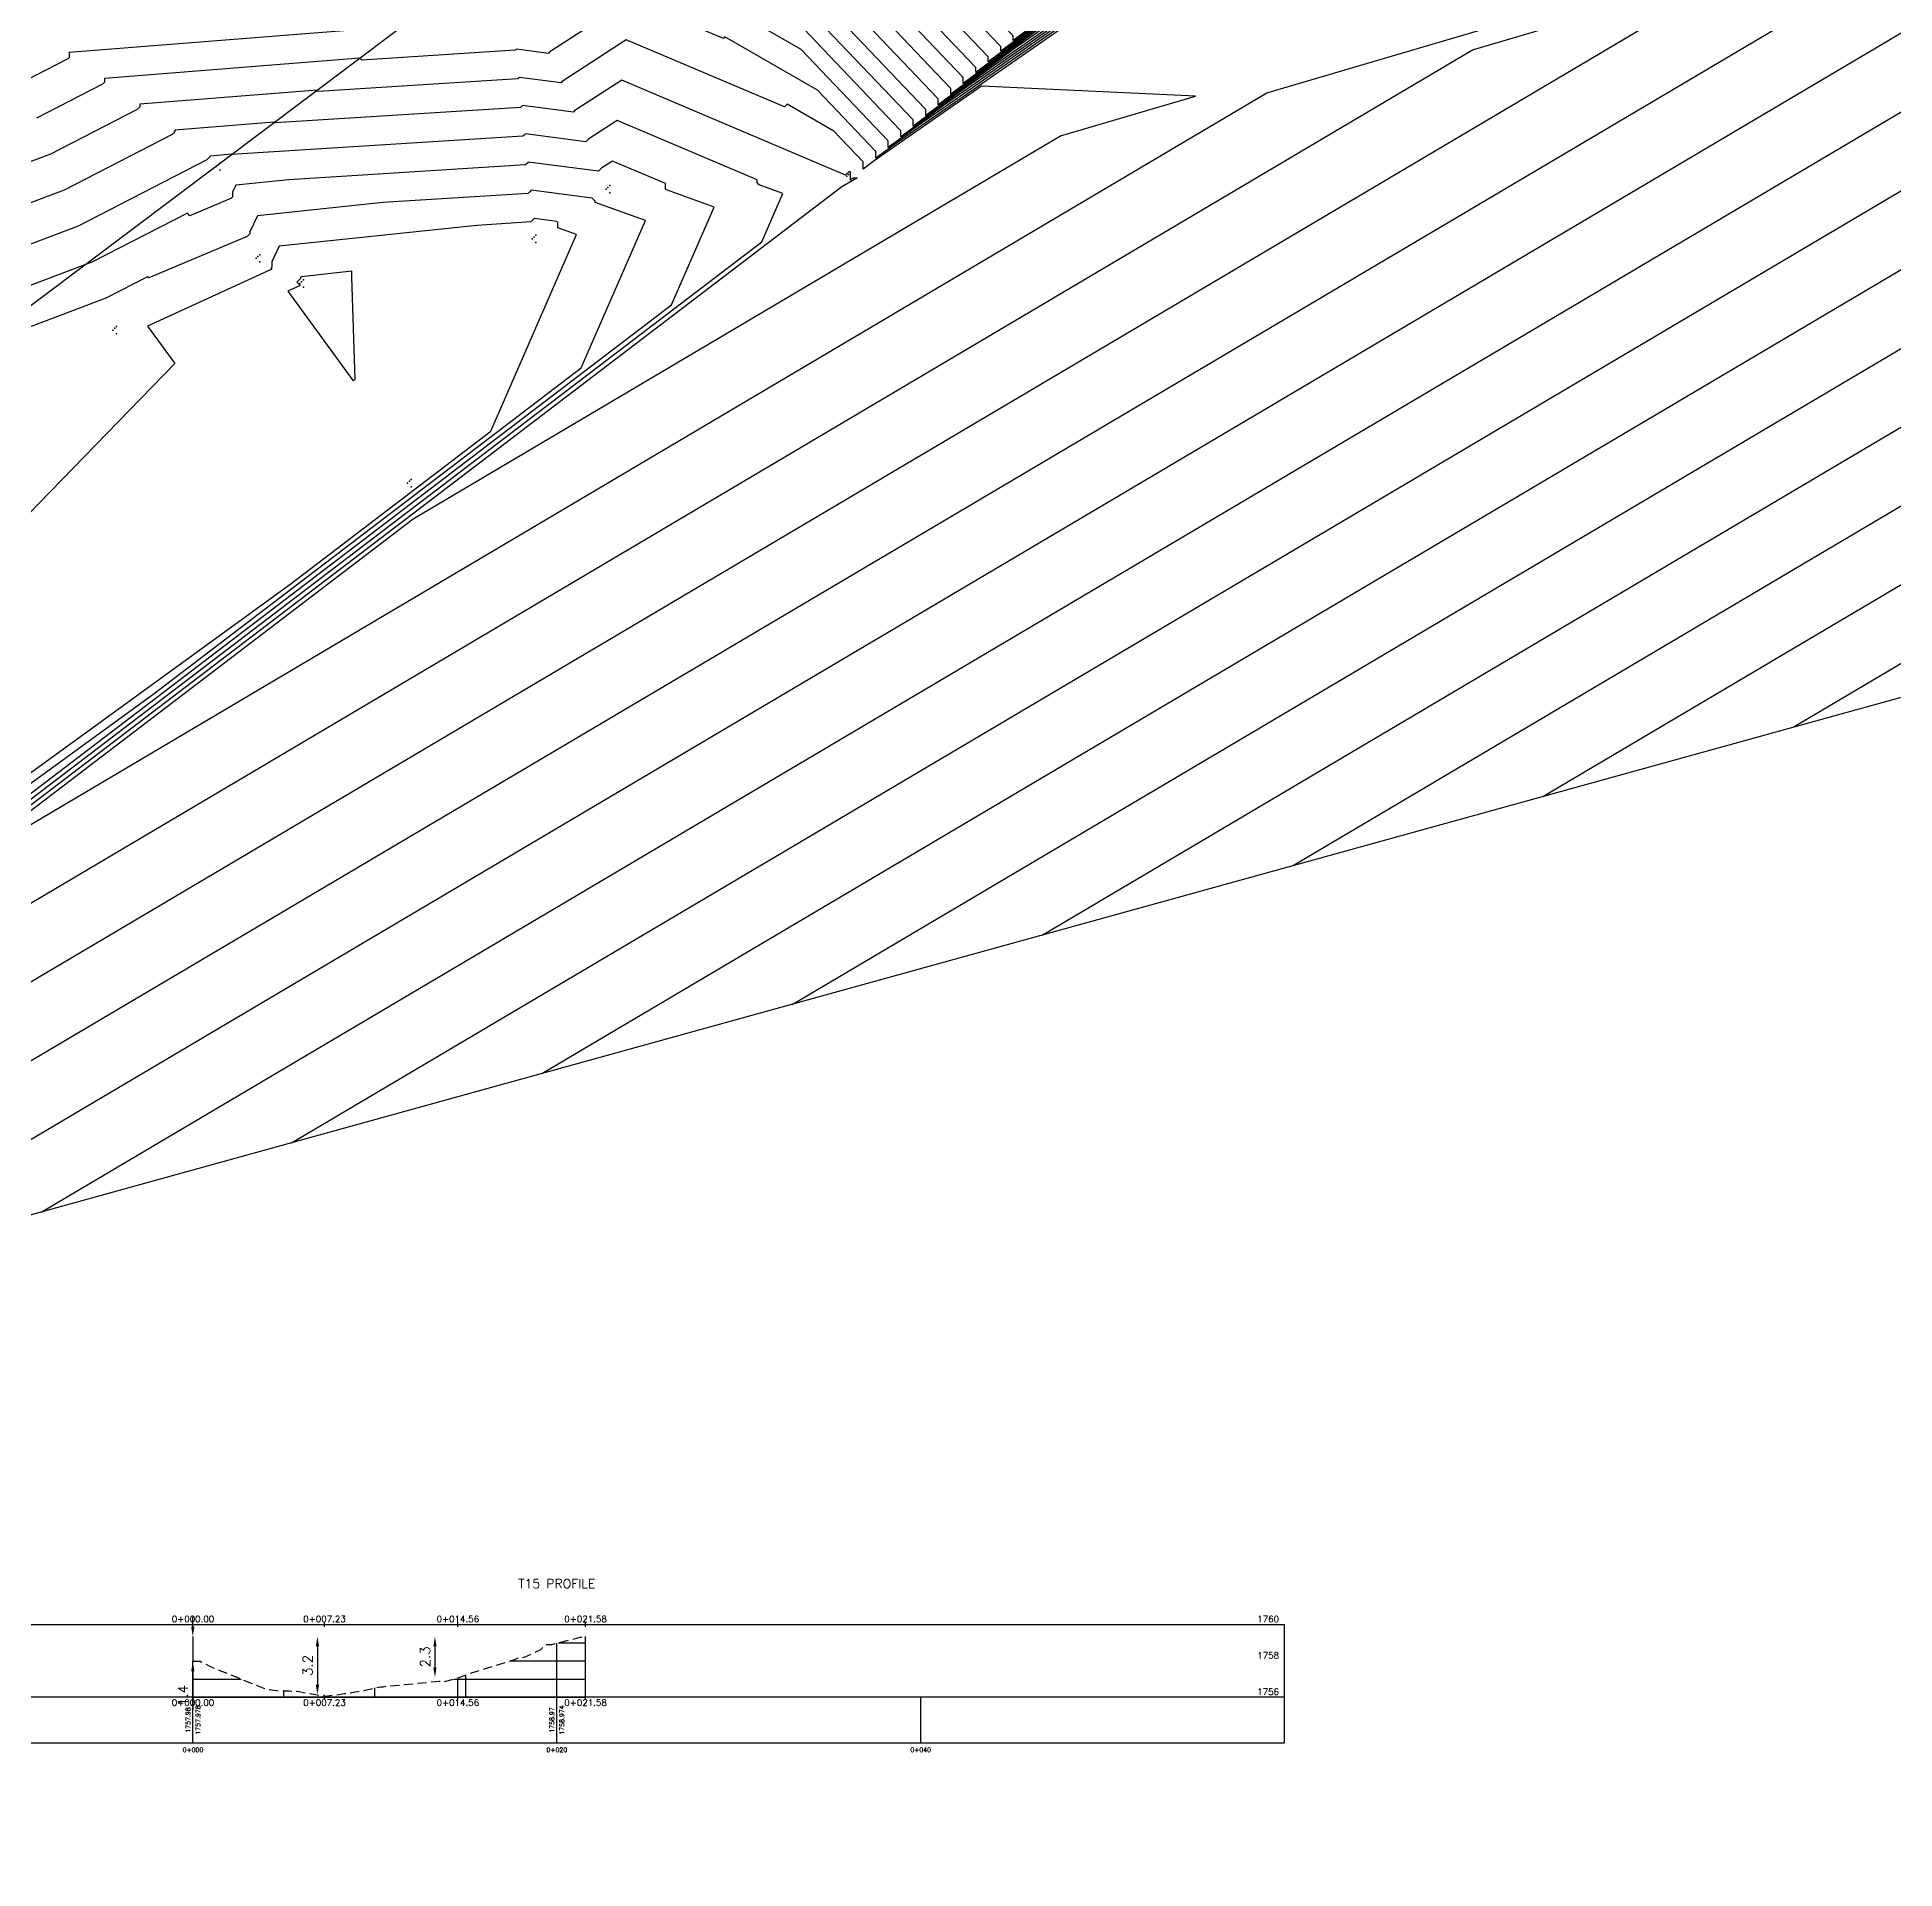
# Model space of a CAD drawing. Header units: metres. Extents: x 419582 to 423558, y 4805372 to 4807539.
# Drawn here: x 422769.2 to 422871.3, y 4807142.1 to 4807242.9 of the extents above; entities that cross this region are included whole.
import ezdxf

# ---------------------------------------------------------------- set-up
doc = ezdxf.new("R2010")
doc.units = ezdxf.units.M
doc.linetypes.add('DASHED', pattern=[0.75, 0.5, -0.25])
for name, color, linetype in [('C-ROAD-PROF', 1, 'DASHED'), ('C-ROAD-PROF-GRID-GEOM', 5, 'Continuous'), ('C-ROAD-PROF-GRID-MAJR', 8, 'Continuous'), ('C-ROAD-PROF-GRID-MINR', 8, 'Continuous'), ('C-ROAD-PROF-TEXT', 11, 'Continuous'), ('C-ROAD-PROF-TICK', 7, 'Continuous'), ('C-ROAD-PROF-TITL', 11, 'Continuous'), ('C-ROAD-PROF-TTLB', 5, 'Continuous'), ('C-TINN', 4, 'Continuous'), ('C-TINN-BNDY', 110, 'Continuous'), ('C-TOPO-MAJR', 9, 'Continuous'), ('C-TOPO-MINR', 8, 'Continuous')]:
    doc.layers.add(name, color=color, linetype=linetype)
doc.styles.get("Standard").update_dxf_attribs({"font": 'simplex.shx'})
doc.dimstyles.new('TFO75', dxfattribs={"dimscale": 3, "dimtxt": 0.18, "dimasz": 0.18, "dimexe": 0.18, "dimexo": 0.0625, "dimgap": 0.09, "dimtad": 1, "dimdec": 1, "dimzin": 0, "dimdsep": 46, "dimtxsty": 'Standard', "dimcen": 0.09, "dimse1": 1, "dimse2": 1, "dimclrd": 3, "dimclre": 3, "dimclrt": 1, "dimadec": 4, "dimazin": 0, "dimtfac": 1, "dimtdec": 1, "dimtmove": 0, "dimatfit": 3, "dimfxl": 1, "dimtolj": 1, "dimtzin": 0, "dimarcsym": 0})

# ---------------------------------------------------------------- blocks, each defined once
blk = doc.blocks.new('*D29')
at = {"color": 3, "lineweight": -2, "transparency": 16777216}
blk.add_line((422791.09, 4807154.38), (422791.09, 4807153.21), dxfattribs=at)
at = {"color": 3, "transparency": 16777216}
for points in [[(422791, 4807154.38), (422791.18, 4807154.38), (422791.09, 4807154.92)], [(422791, 4807153.21), (422791.18, 4807153.21), (422791.09, 4807152.67)]]:
    blk.add_solid(points, dxfattribs=at)
at = {"layer": 'Defpoints', "color": 0, "transparency": 16777216}
for p in [(422798.19, 4807154.92), (422791.09, 4807152.67), (422791.39, 4807152.67)]:
    blk.add_point(p, dxfattribs=at)
at = {"color": 1, "transparency": 16777216, "insert": (422790.55, 4807153.8), "char_height": 0.54, "attachment_point": 5, "rotation": 90}
blk.add_mtext('\\A1;2.3', dxfattribs=at)
blk = doc.blocks.new('*D30')
at = {"color": 3, "lineweight": -2, "transparency": 16777216}
blk.add_line((422784.63, 4807154.38), (422784.63, 4807152.27), dxfattribs=at)
at = {"color": 3, "transparency": 16777216}
for points in [[(422784.54, 4807154.38), (422784.72, 4807154.38), (422784.63, 4807154.92)], [(422784.54, 4807152.27), (422784.72, 4807152.27), (422784.63, 4807151.73)]]:
    blk.add_solid(points, dxfattribs=at)
at = {"layer": 'Defpoints', "color": 0, "transparency": 16777216}
for p in [(422798.19, 4807154.92), (422784.59, 4807151.73), (422784.63, 4807151.73)]:
    blk.add_point(p, dxfattribs=at)
at = {"color": 1, "transparency": 16777216, "insert": (422784.09, 4807153.33), "char_height": 0.54, "attachment_point": 5, "rotation": 90}
blk.add_mtext('\\A1;3.2', dxfattribs=at)
blk = doc.blocks.new('*D31')
at = {"color": 3, "lineweight": -2, "transparency": 16777216}
for p, q in [((422777.78, 4807155.46), (422777.78, 4807156)), ((422777.78, 4807154.92), (422777.78, 4807153.55)), ((422777.78, 4807153.01), (422777.78, 4807150.88))]:
    blk.add_line(p, q, dxfattribs=at)
at = {"color": 3, "transparency": 16777216}
for points in [[(422777.69, 4807155.46), (422777.87, 4807155.46), (422777.78, 4807154.92)], [(422777.69, 4807153.01), (422777.87, 4807153.01), (422777.78, 4807153.55)]]:
    blk.add_solid(points, dxfattribs=at)
at = {"layer": 'Defpoints', "color": 0, "transparency": 16777216}
for p in [(422798.19, 4807154.92), (422777.78, 4807153.55), (422777.79, 4807153.55)]:
    blk.add_point(p, dxfattribs=at)
at = {"color": 1, "transparency": 16777216, "insert": (422777.24, 4807151.67), "char_height": 0.54, "attachment_point": 5, "rotation": 90}
blk.add_mtext('\\A1;1.4', dxfattribs=at)

msp = doc.modelspace()

# ---------------------------------------------------------------- linework, layer by layer
at = {"color": 31, "lineweight": 30, "true_color": 0xffbd7a, "elevation": 1718.01}
msp.add_lwpolyline([(423449.83, 4807399.59), (423130.59, 4807500.11), (421950.92, 4806613), (421795.04, 4806430.99), (421305.02, 4806147.04), (421305.02, 4806147.04), (420630.08, 4805770.97), (419765.16, 4805549.54), (419617.36, 4805580.09)], dxfattribs=at)
at = {"layer": 'C-ROAD-PROF', "color": 1, "linetype": 'DASHED', "lineweight": -3, "flags": 128}
msp.add_lwpolyline([(422777.79, 4807153.56), (422777.96, 4807153.56), (422778.19, 4807153.56), (422778.87, 4807153.21), (422779.01, 4807153.16), (422781.73, 4807152.06), (422781.88, 4807152.02), (422781.99, 4807152.01), (422782.38, 4807151.95), (422782.51, 4807151.94), (422782.54, 4807151.94), (422782.67, 4807151.95), (422782.77, 4807151.94), (422782.8, 4807151.94), (422783.08, 4807151.93), (422783.21, 4807151.92), (422783.48, 4807151.92), (422783.63, 4807151.89), (422785.02, 4807151.64), (422785.06, 4807151.64), (422785.7, 4807151.72), (422786.11, 4807151.78), (422786.18, 4807151.78), (422786.23, 4807151.78), (422786.39, 4807151.82), (422787.18, 4807151.96), (422788.08, 4807152.15), (422788.18, 4807152.15), (422788.27, 4807152.15), (422788.39, 4807152.19), (422788.4, 4807152.19), (422788.5, 4807152.19), (422791.33, 4807152.47), (422791.36, 4807152.47), (422791.38, 4807152.47), (422791.59, 4807152.43), (422792.18, 4807152.6), (422792.35, 4807152.64), (422792.37, 4807152.65), (422792.84, 4807152.83), (422795.48, 4807153.66), (422795.66, 4807153.75), (422795.68, 4807153.75), (422795.71, 4807153.75), (422795.86, 4807153.75), (422796.05, 4807153.8), (422796.91, 4807154.2), (422797.2, 4807154.48), (422797.23, 4807154.48), (422797.52, 4807154.49), (422798.88, 4807154.83), (422799.08, 4807154.88), (422799.16, 4807154.88), (422799.37, 4807154.92)], dxfattribs=at)
at = {"layer": 'C-ROAD-PROF-GRID-GEOM', "color": 5, "linetype": 'Continuous', "lineweight": -3}
for p, q in [((422799.37, 4807151.58), (422799.37, 4807154.92)), ((422777.79, 4807151.58), (422777.79, 4807153.56)), ((422792.35, 4807151.58), (422792.35, 4807152.64)), ((422785.02, 4807151.58), (422785.02, 4807151.64))]:
    msp.add_line(p, q, dxfattribs=at)
at = {"layer": 'C-ROAD-PROF-GRID-MAJR', "color": 8, "linetype": 'Continuous', "lineweight": -3}
for p, q in [((422797.79, 4807151.58), (422797.79, 4807154.56)), ((422777.79, 4807151.58), (422777.79, 4807153.56)), ((422795.23, 4807153.58), (422799.37, 4807153.58)), ((422777.79, 4807151.58), (422799.37, 4807151.58))]:
    msp.add_line(p, q, dxfattribs=at)
at = {"layer": 'C-ROAD-PROF-GRID-MINR', "color": 8, "linetype": 'Continuous', "lineweight": -3}
for p, q in [((422797.89, 4807154.58), (422799.37, 4807154.58)), ((422777.79, 4807152.58), (422780.44, 4807152.58)), ((422792.14, 4807152.58), (422799.37, 4807152.58)), ((422792.79, 4807151.58), (422792.79, 4807152.81)), ((422782.79, 4807151.58), (422782.79, 4807151.94)), ((422787.79, 4807151.58), (422787.79, 4807152.09))]:
    msp.add_line(p, q, dxfattribs=at)
at = {"layer": 'C-ROAD-PROF-TEXT', "color": 11, "linetype": 'Continuous', "lineweight": -3}
for p, q in [((422777.79, 4807155.46), (422777.79, 4807155.71)), ((422785.02, 4807155.46), (422785.02, 4807155.71)), ((422792.35, 4807155.46), (422792.35, 4807155.71)), ((422799.37, 4807155.46), (422799.37, 4807155.71)), ((422777.79, 4807151.46), (422777.79, 4807151.71)), ((422785.02, 4807151.46), (422785.02, 4807151.71)), ((422792.35, 4807151.46), (422792.35, 4807151.71)), ((422799.37, 4807151.46), (422799.37, 4807151.71))]:
    msp.add_line(p, q, dxfattribs=at)
at = {"layer": 'C-ROAD-PROF-TICK', "color": 7, "linetype": 'Continuous', "lineweight": -3}
for p, q in [((422777.79, 4807149.08), (422777.79, 4807151.58)), ((422797.79, 4807149.08), (422797.79, 4807151.58)), ((422817.79, 4807149.08), (422817.79, 4807151.58))]:
    msp.add_line(p, q, dxfattribs=at)
at = {"layer": 'C-ROAD-PROF-TTLB', "color": 5, "linetype": 'Continuous', "lineweight": -3}
for p in [(422757.79, 4807155.58), (422837.79, 4807151.58)]:
    msp.add_line(p, (422837.79, 4807155.58), dxfattribs=at)
msp.add_3dface([(422757.79, 4807149.08), (422837.79, 4807149.08), (422837.79, 4807151.58), (422757.79, 4807151.58)], dxfattribs=at)
at = {"layer": 'C-TINN', "color": 4, "linetype": 'Continuous', "lineweight": -3}
for p in [(422779.07, 4807235.74, 1759.27), (422779.17, 4807235.84, 1759.27), (422779.27, 4807235.94, 1759.27), (422779.27, 4807235.54, 1759.27), (422813.73, 4807235.21, 1758.02), (422813.83, 4807235.31, 1758.02), (422813.93, 4807235.41, 1758.02), (422813.93, 4807235.01, 1758.02), (422800.5, 4807234.5, 1760.61), (422800.6, 4807234.6, 1760.61), (422800.7, 4807234.7, 1760.61), (422800.7, 4807234.3, 1760.61), (422796.54, 4807231.87, 1762.59), (422796.64, 4807231.97, 1762.59), (422781.46, 4807230.9, 1761.57), (422796.44, 4807231.77, 1762.59), (422796.64, 4807231.57, 1762.59), (422781.26, 4807230.7, 1761.57), (422781.36, 4807230.8, 1761.57), (422781.46, 4807230.5, 1761.57), (422783.66, 4807229.31, 1763.11), (422783.76, 4807229.41, 1763.11), (422783.86, 4807229.51, 1763.11), (422783.86, 4807229.11, 1763.11), (422773.49, 4807226.85, 1761.78), (422773.59, 4807226.95, 1761.78), (422773.39, 4807226.75, 1761.78), (422773.59, 4807226.55, 1761.78), (422789.59, 4807218.34, 1762.88), (422789.69, 4807218.44, 1762.88), (422789.79, 4807218.54, 1762.88), (422789.79, 4807218.14, 1762.88)]:
    msp.add_point(p, dxfattribs=at)
at = {"layer": 'C-TINN-BNDY', "color": 110, "linetype": 'Continuous', "lineweight": -3, "flags": 128}
msp.add_lwpolyline([(423470.52, 4807372.34), (422724.87, 4807165.92), (422697.08, 4807146.67)], dxfattribs=at)
at = {"layer": 'C-TOPO-MAJR', "color": 9, "linetype": 'Continuous', "lineweight": -3, "flags": 128}
for points, elevation in [([(422851.99, 4807201.11), (422961.37, 4807265.85), (423056.12, 4807293.8), (422906.01, 4807300.89), (422830.66, 4807248.4), (422822.88, 4807242.68), (422822.88, 4807242.93), (422822.8, 4807243), (422810.72, 4807255.69), (422812.88, 4807260.82), (422812.88, 4807261.07), (422809.58, 4807262.57), (422809.48, 4807262.67), (422790.68, 4807267.28), (422790.68, 4807267.66), (422790.69, 4807267.67), (422790.69, 4807267.67), (422789.75, 4807267.96), (422775.16, 4807260.85), (422775.19, 4807260.89), (422775.23, 4807260.92), (422766.92, 4807255.78)], 1745), ([(422783.2, 4807182.07), (422904.75, 4807254.01)], 1750), ([(422824.23, 4807243.26), (422819.44, 4807239.73), (422819.44, 4807240.04), (422819.4, 4807240.09), (422806.73, 4807253.39)], 1750), ([(422835.29, 4807250.29), (422817.81, 4807238.12), (422816.01, 4807236.79), (422816.01, 4807237.15), (422815.99, 4807237.17), (422811.22, 4807242.18), (422803.62, 4807246.56)], 1755), ([(422742.78, 4807179.81), (422848.13, 4807242.16), (422870.11, 4807248.65)], 1755), ([(422789.32, 4807243.47), (422770.98, 4807242.01), (422770.98, 4807241.74), (422770.95, 4807241.71), (422770.91, 4807241.67), (422768.42, 4807240.39), (422766.62, 4807239.71), (422762.83, 4807239.08), (422762.71, 4807239.2), (422752.73, 4807238.94), (422752.71, 4807238.92), (422752.68, 4807238.9), (422747.6, 4807234.74), (422747.48, 4807234.85), (422739.95, 4807234.24), (422739.98, 4807234.27), (422740.02, 4807234.31), (422735.29, 4807231.38)], 1755), ([(422768.15, 4807200.73), (422804.1, 4807228.14), (422806.44, 4807233.52), (422803.82, 4807234.47), (422803.77, 4807234.51), (422803.77, 4807234.82), (422800.85, 4807236.05), (422800.26, 4807235.67), (422800.17, 4807235.58), (422800.08, 4807235.49), (422796.22, 4807235.99), (422796.15, 4807235.92), (422796.07, 4807235.84), (422783.05, 4807235.02), (422780.14, 4807234.72), (422779.97, 4807234.34), (422779.97, 4807234.07), (422779.93, 4807234.04), (422779.9, 4807234), (422777.62, 4807233.04), (422777.48, 4807233.18), (422772.23, 4807230.48), (422766.26, 4807228.24)], 1760)]:
    msp.add_lwpolyline(points, dxfattribs=dict(at, elevation=elevation))
at = {"layer": 'C-TOPO-MINR', "color": 8, "linetype": 'Continuous', "lineweight": -3, "flags": 128}
for points, elevation in [([(422865.75, 4807204.92), (422972.7, 4807268.22), (423074.72, 4807298.31), (422913.08, 4807305.94), (422831.94, 4807249.43), (422823.56, 4807243.26), (422823.56, 4807243.51), (422823.49, 4807243.59), (422811.92, 4807255.73), (422814.62, 4807262.12), (422814.62, 4807262.35), (422810.5, 4807264.21), (422810.38, 4807264.33), (422795.96, 4807267.87), (422795.96, 4807268.16), (422795.99, 4807268.19), (422796.01, 4807268.22), (422791.46, 4807269.62), (422777.78, 4807262.96), (422777.83, 4807263), (422777.87, 4807263.04), (422770.08, 4807258.22)], 1744), ([(422863.58, 4807270.53), (422822.95, 4807242.23), (422818.75, 4807239.14), (422818.75, 4807239.47), (422818.72, 4807239.5), (422807.63, 4807251.15)], 1751), ([(422856.51, 4807265.47), (422821.66, 4807241.2), (422818.07, 4807238.55), (422818.07, 4807238.89), (422818.03, 4807238.92), (422808.53, 4807248.9)], 1752), ([(422838.23, 4807197.3), (422950.05, 4807263.48)], 1746), ([(422824.47, 4807193.49), (422938.73, 4807261.11)], 1747), ([(422849.43, 4807260.41), (422820.38, 4807240.17), (422817.38, 4807237.97), (422817.38, 4807238.31), (422817.35, 4807238.34), (422809.42, 4807246.66)], 1753), ([(422810.72, 4807189.68), (422927.4, 4807258.74)], 1748), ([(422796.96, 4807185.88), (422916.08, 4807256.37)], 1749), ([(422825.52, 4807244.29), (422820.13, 4807240.32), (422820.13, 4807240.62), (422820.08, 4807240.67), (422805.92, 4807255.54)], 1749), ([(422826.8, 4807245.31), (422820.82, 4807240.91), (422820.82, 4807241.2), (422820.76, 4807241.25), (422807.12, 4807255.58)], 1748), ([(422828.09, 4807246.34), (422821.5, 4807241.5), (422821.5, 4807241.78), (422821.44, 4807241.84), (422808.32, 4807255.62)], 1747), ([(422829.37, 4807247.37), (422822.19, 4807242.09), (422822.19, 4807242.35), (422822.12, 4807242.42), (422809.52, 4807255.65)], 1746), ([(422842.36, 4807255.35), (422819.09, 4807239.14), (422816.69, 4807237.38), (422816.69, 4807237.73), (422816.67, 4807237.75), (422810.32, 4807244.42)], 1754), ([(422769.44, 4807178.26), (422893.43, 4807251.64)], 1751), ([(422755.69, 4807174.45), (422882.1, 4807249.27)], 1752), ([(422741.93, 4807170.64), (422870.78, 4807246.9)], 1753), ([(422828.22, 4807245.23), (422816.53, 4807237.09), (422815.32, 4807236.2), (422815.32, 4807236.58), (422815.31, 4807236.59), (422812.12, 4807239.94), (422807.03, 4807242.87), (422806.99, 4807242.82), (422806.95, 4807242.78), (422801.86, 4807244.94), (422797.41, 4807242.06), (422797.37, 4807242.02), (422797.33, 4807241.97), (422795.57, 4807242.2), (422795.54, 4807242.17), (422795.5, 4807242.14), (422787.07, 4807241.6), (422786.97, 4807241.7), (422772.92, 4807240.59), (422772.92, 4807240.38), (422772.87, 4807240.33), (422772.82, 4807240.28), (422769.19, 4807238.41)], 1756), ([(422728.17, 4807166.83), (422859.45, 4807244.53)], 1754), ([(422766.34, 4807198.09), (422836.81, 4807239.79), (422836.81, 4807239.79), (422851.51, 4807244.13)], 1756), ([(422745.61, 4807182.6), (422789.9, 4807216.37), (422825.48, 4807237.43), (422825.48, 4807237.43), (422832.9, 4807239.62), (422821.14, 4807240.17), (422815.24, 4807236.06), (422814.63, 4807235.61), (422814.63, 4807236), (422814.63, 4807236), (422813.01, 4807237.7), (422810.45, 4807239.17), (422810.38, 4807239.1), (422810.31, 4807239.03), (422801.61, 4807242.72), (422798.13, 4807240.46), (422798.07, 4807240.41), (422798.02, 4807240.35), (422795.73, 4807240.65), (422795.69, 4807240.61), (422795.65, 4807240.56), (422784.68, 4807239.87), (422784.61, 4807239.94), (422774.86, 4807239.17), (422774.86, 4807239.02), (422774.8, 4807238.96), (422774.73, 4807238.89), (422769.95, 4807236.42), (422766.48, 4807235.12)], 1757), ([(422753.12, 4807188.65), (422813.46, 4807234.64), (422814.16, 4807235.06), (422814.16, 4807235.06), (422814.3, 4807235.1), (422814.07, 4807235.11), (422813.96, 4807235.03), (422813.94, 4807235.02), (422813.94, 4807235.42), (422813.94, 4807235.42), (422813.91, 4807235.45), (422813.86, 4807235.48), (422813.76, 4807235.38), (422813.66, 4807235.28), (422801.36, 4807240.5), (422798.84, 4807238.87), (422798.77, 4807238.8), (422798.7, 4807238.73), (422795.9, 4807239.1), (422795.84, 4807239.04), (422795.79, 4807238.99), (422782.3, 4807238.14), (422782.26, 4807238.18), (422776.8, 4807237.74), (422776.8, 4807237.67), (422776.72, 4807237.59), (422776.64, 4807237.5), (422770.71, 4807234.44), (422766.4, 4807232.83)], 1758), ([(422760.64, 4807194.69), (422809.06, 4807231.61), (422810.22, 4807234.27), (422808.92, 4807234.74), (422808.8, 4807234.87), (422808.8, 4807235.02), (422801.11, 4807238.28), (422799.55, 4807237.27), (422799.47, 4807237.19), (422799.39, 4807237.11), (422796.06, 4807237.54), (422795.99, 4807237.48), (422795.93, 4807237.42), (422779.91, 4807236.41), (422779.91, 4807236.42), (422778.75, 4807236.32), (422778.75, 4807236.31), (422778.65, 4807236.21), (422778.55, 4807236.12), (422771.47, 4807232.46), (422766.33, 4807230.53)], 1759), ([(422750.13, 4807188.23), (422775.66, 4807206.78), (422775.66, 4807206.78), (422799.13, 4807224.67), (422802.66, 4807232.77), (422799.9, 4807233.76), (422799.9, 4807233.84), (422799.74, 4807234), (422796.38, 4807234.44), (422796.3, 4807234.36), (422796.21, 4807234.27), (422788.22, 4807233.77), (422781.34, 4807233.04), (422780.92, 4807232.15), (422780.92, 4807232.05), (422780.84, 4807231.97), (422780.77, 4807231.9), (422775.36, 4807229.62), (422775.29, 4807229.68), (422773, 4807228.5), (422767.04, 4807226.26)], 1761), ([(422753.86, 4807191.53), (422783.18, 4807212.82), (422794.16, 4807221.19), (422798.87, 4807232.01), (422797.85, 4807232.38), (422797.85, 4807232.66), (422797.79, 4807232.72), (422796.54, 4807232.89), (422796.45, 4807232.79), (422796.36, 4807232.7), (422793.39, 4807232.51), (422782.53, 4807231.37), (422782.13, 4807230.51), (422782.13, 4807230.22), (422782.1, 4807230.2), (422782.07, 4807230.17), (422782.13, 4807230.11), (422775.29, 4807226.97), (422776.79, 4807224.91), (422767.46, 4807215.31)], 1762)]:
    msp.add_lwpolyline(points, dxfattribs=dict(at, elevation=elevation))
at = {"layer": 'C-TOPO-MINR', "color": 8, "linetype": 'Continuous', "lineweight": -3, "elevation": 1763, "flags": 128}
msp.add_lwpolyline([(422786.6, 4807223.96), (422786.65, 4807224.01), (422786.7, 4807224.05), (422786.52, 4807229.67), (422786.52, 4807229.99), (422783.73, 4807229.69), (422783.69, 4807229.61), (422783.69, 4807229.58), (422783.6, 4807229.49), (422783.5, 4807229.39), (422783.69, 4807229.21), (422783.01, 4807228.9), (422786.6, 4807223.96)], close=True, dxfattribs=at)

# ---------------------------------------------------------------- texts
at = {"layer": 'C-ROAD-PROF-TEXT', "color": 11, "linetype": 'Continuous', "lineweight": -3}
for s, insert, char_height, attachment_point in [('0+000.00', (422777.79, 4807155.71), 0.35, 8), ('0+007.23', (422785.02, 4807155.71), 0.35, 8), ('0+014.56', (422792.35, 4807155.71), 0.35, 8), ('0+021.58', (422799.37, 4807155.71), 0.35, 8), ('{\\C256;1760}', (422836.29, 4807155.88), 0.35, 4), ('{\\C256;1758}', (422836.29, 4807153.88), 0.35, 4), ('0+000.00', (422777.79, 4807151.46), 0.35, 2), ('0+007.23', (422785.02, 4807151.46), 0.35, 2), ('0+014.56', (422792.35, 4807151.46), 0.35, 2), ('0+021.58', (422799.37, 4807151.46), 0.35, 2), ('{\\C256;1756}', (422836.29, 4807151.88), 0.35, 4), ('0+000', (422777.79, 4807148.81), 0.25, 2), ('0+020', (422797.79, 4807148.81), 0.25, 2), ('0+040', (422817.79, 4807148.81), 0.25, 2)]:
    msp.add_mtext(s, dxfattribs=dict(at, insert=insert, char_height=char_height, attachment_point=attachment_point))
at = {"layer": 'C-ROAD-PROF-TEXT', "color": 11, "linetype": 'Continuous', "lineweight": -3, "char_height": 0.25, "rotation": 90}
for s, insert, attachment_point in [('1757.98', (422777.64, 4807150.33), 8), ('1757.978', (422777.94, 4807150.33), 2), ('1758.97', (422797.64, 4807150.33), 8), ('1758.974', (422797.94, 4807150.33), 2)]:
    msp.add_mtext(s, dxfattribs=dict(at, insert=insert, attachment_point=attachment_point))
at = {"layer": 'C-ROAD-PROF-TITL', "color": 11, "linetype": 'Continuous', "lineweight": -3, "insert": (422797.79, 4807157.58), "char_height": 0.5, "attachment_point": 8}
msp.add_mtext('T15 PROFILE', dxfattribs=at)

# ---------------------------------------------------------------- dimensions: what is measured, and where the dimension line sits
for base, p1, p2, picture, middle in [((422777.78, 4807153.55), (422798.19, 4807154.92), (422777.79, 4807153.55), '*D31', (422777.24, 4807151.67)), ((422784.63, 4807151.73), (422798.19, 4807154.92), (422784.59, 4807151.73), '*D30', (422784.09, 4807153.33)), ((422791.0914, 4807152.6686), (422798.1905, 4807154.9242), (422791.3905, 4807152.6686), '*D29', (422790.5514, 4807153.7964))]:
    dim = msp.add_linear_dim(base=base, p1=p1, p2=p2, angle=90, dimstyle='TFO75')
    dim.commit()
    dim.dimension.update_dxf_attribs({"geometry": picture, "text_midpoint": middle})

doc.saveas('drawing.dxf')
